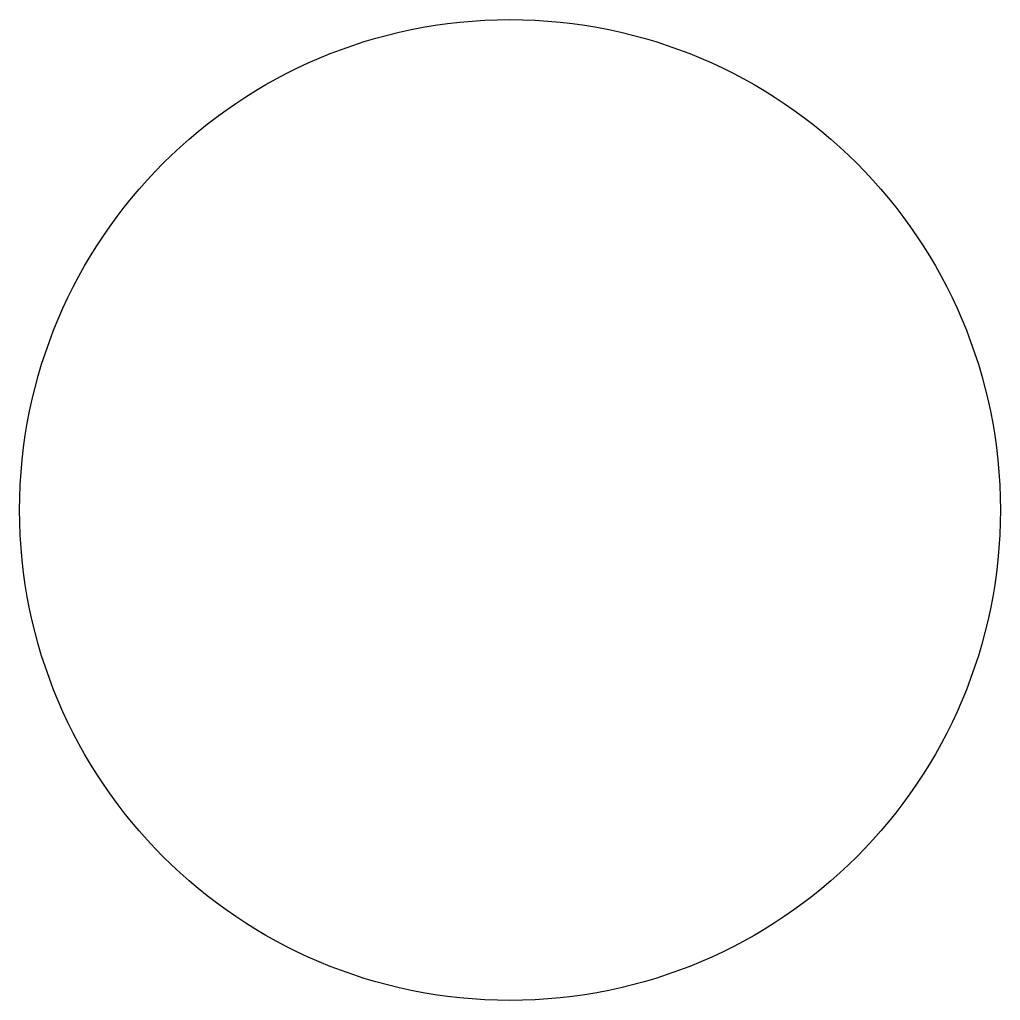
# Model space of a CAD drawing. Extents: x 381.7 to 411.7, y -71.6 to -41.6.
import ezdxf

# ---------------------------------------------------------------- set-up
doc = ezdxf.new("R2010")
doc.units = 0
doc.layers.get('0').update_dxf_attribs({"linetype": 'CONTINUOUS'})

msp = doc.modelspace()

# ---------------------------------------------------------------- linework, layer by layer
at = {"linetype": 'CONTINUOUS'}
msp.add_circle((396.748, -56.643), 15, dxfattribs=at)

doc.saveas('drawing.dxf')
